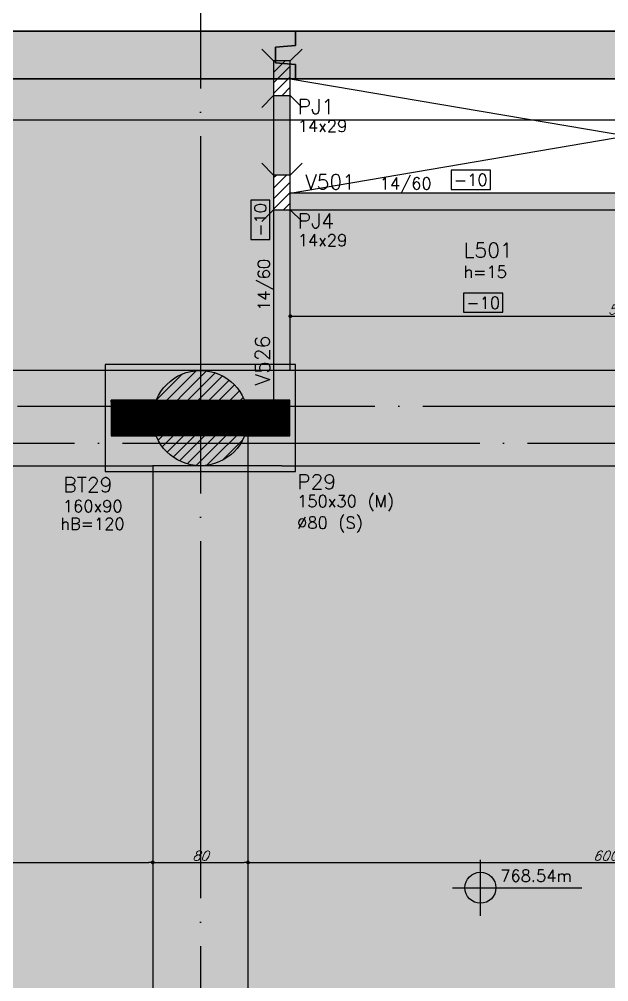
# Model space of a CAD drawing. Header units: millimetres. Extents: x -4245 to 5400, y -2094 to 2406.
# Drawn here: x -2772 to -2277, y 891 to 1699 of the extents above; entities that cross this region are included whole.
import ezdxf
from ezdxf.enums import TextEntityAlignment as Align

# ---------------------------------------------------------------- set-up
doc = ezdxf.new("R2010")
doc.units = ezdxf.units.MM
doc.header["$LTSCALE"] = 50
doc.linetypes.add('EIXO', pattern=[6.8, 6, -0.4, 0, -0.4])
for name, color, linetype in [('F-BLOCOS', 3, 'Continuous'), ('F-BLOCOS-DIM', 2, 'Continuous'), ('F-BLOCOS-HACH', 1, 'Continuous'), ('F-BLOCOS-NOME', 3, 'Continuous'), ('F-COTAS', 106, 'Continuous'), ('F-EIXO', 12, 'EIXO'), ('F-LAJES-DIM', 2, 'Continuous'), ('F-LAJES-NOME', 4, 'Continuous'), ('F-NÍVEL-PLANTA', 2, 'Continuous'), ('F-PILARES-DIM', 172, 'Continuous'), ('F-PILARES-HACH', 174, 'Continuous'), ('F-PILARES-M', 170, 'Continuous'), ('F-PILARES-N', 170, 'Continuous'), ('F-PILARES-NASCE', 4, 'Continuous'), ('F-PILARES-NOME', 170, 'Continuous'), ('F-PILARES-V', 170, 'Continuous'), ('F-SOLIDO-EST', 252, 'Continuous'), ('F-TEXTO', 6, 'Continuous'), ('F-VIGAS', 3, 'Continuous'), ('F-VIGAS-DIM', 2, 'Continuous'), ('F-VIGAS-NOME', 4, 'Continuous'), ('F-VÃO', 1, 'Continuous')]:
    doc.layers.add(name, color=color, linetype=linetype)
doc.layers.add('F-DESNIVEL-3', color=7, linetype='Continuous', true_color=0xd5c7ff)
doc.styles.add('CP-TEXT-INCL', font='simplex.shx', dxfattribs={"oblique": 20})
doc.styles.add('MCP', font='simplex.shx')
doc.styles.add('ROMANS', font='simplex.shx')
doc.styles.get("Standard").update_dxf_attribs({"font": 'txt.shx'})
doc.dimstyles.new('CP-COTAS-50', dxfattribs={"dimscale": 0.64, "dimtxt": 12.5, "dimasz": 5, "dimexe": 5, "dimexo": 5, "dimgap": 2.5, "dimtad": 1, "dimdec": 1, "dimdsep": 46, "dimtxsty": 'CP-TEXT-INCL', "dimblk1": 'DOT', "dimblk2": 'DOT', "dimsah": 1, "dimcen": 9, "dimclrd": 256, "dimclre": 256, "dimclrt": 256, "dimadec": 0, "dimazin": 0, "dimtfac": 1, "dimtdec": 1, "dimtmove": 2, "dimatfit": 3, "dimldrblk": 'DOT', "dimfxl": 0, "dimtolj": 1, "dimarcsym": 0})
pattern_1 = [(45, (0, 5000), (-4.419417, 4.419417), [])]

# ---------------------------------------------------------------- blocks, each defined once
blk = doc.blocks.new('*U38')
at = {"layer": 'F-LAJES-DIM', "color": 1}
blk.add_lwpolyline([(0, 0), (33, 0), (33, 16), (0, 16)], close=True, dxfattribs=at)
at = {"layer": 'F-LAJES-DIM', "style": 'MCP'}
blk.add_attdef('DIM', text='', height=10, dxfattribs=at).set_placement((16.5, 8), align=Align.MIDDLE_CENTER)
blk = doc.blocks.new('*U18')
at = {"layer": 'F-VIGAS-DIM', "color": 1}
blk.add_lwpolyline([(0, 0), (33, 0), (33, 16), (0, 16)], close=True, dxfattribs=at)
at = {"layer": 'F-VIGAS-DIM', "style": 'MCP'}
blk.add_attdef('DIM', text='', height=10, dxfattribs=at).set_placement((16.5, 8), align=Align.MIDDLE_CENTER)
blk = doc.blocks.new('Nível - Planta')
at = {"layer": 'F-NÍVEL-PLANTA'}
h = blk.add_hatch(color=71, dxfattribs=at)
h.paths.add_polyline_path([(0, 0), (0, 0.26, 0.414214), (-0.26, 0)])
h.paths.add_polyline_path([(0.26, 0), (0, 0), (0, -0.26, 0.414214)])
for p, q in [((0, -0.469), (0, 0.469)), ((-0.469, 0), (1.704, 0))]:
    blk.add_line(p, q, dxfattribs=at)
blk.add_circle((0, 0), 0.26, dxfattribs=at)
at = {"layer": 'F-TEXTO', "color": 3, "style": 'MCP'}
blk.add_attdef('NÍVEL', (0.333, 0.102), '', height=0.2, dxfattribs=at)
blk = doc.blocks.new('*U23')
at = {"layer": 'F-EIXO'}
blk.add_line((0, 0), (7397, 0), dxfattribs=at)
at = {"layer": 'F-TEXTO', "style": 'ROMANS'}
blk.add_attdef('EIXO', text='', height=17.5, dxfattribs=at).set_placement((-28.2072, 0), align=Align.MIDDLE_CENTER)
blk = doc.blocks.new('*U29')
at = {"layer": 'F-EIXO'}
blk.add_line((0, 0), (7484.954, 0), dxfattribs=at)
at = {"layer": 'F-TEXTO', "style": 'ROMANS'}
blk.add_attdef('EIXO', text='', height=17.5, dxfattribs=at).set_placement((-28.2072, 0), align=Align.MIDDLE_CENTER)
blk = doc.blocks.new('*U32')
at = {"layer": 'F-EIXO'}
blk.add_line((0, 0), (0, -3477.88), dxfattribs=at)
at = {"layer": 'F-TEXTO', "style": 'ROMANS'}
blk.add_attdef('EIXO', text='', height=17.5, rotation=360, dxfattribs=at).set_placement((0, 28.21), align=Align.MIDDLE_CENTER)
blk = doc.blocks.new('*U28')
at = {"layer": 'F-EIXO'}
blk.add_line((0, 0), (7378.18, 0), dxfattribs=at)
at = {"layer": 'F-TEXTO', "style": 'ROMANS'}
blk.add_attdef('EIXO', text='', height=17.5, dxfattribs=at).set_placement((-28.21, 0), align=Align.MIDDLE_CENTER)
blk = doc.blocks.new('_DOT')
at = {"color": 0, "linetype": 'ByBlock'}
blk.add_line((-0.5, 0), (-1, 0), dxfattribs=at)
at = {"color": 0, "linetype": 'ByBlock', "const_width": 0.5}
blk.add_lwpolyline([(-0.25, 0, 1), (0.25, 0, 1)], format="xyb", close=True, dxfattribs=at)
blk = doc.blocks.new('*D92')
at = {"layer": 'DEFPOINTS', "color": 0, "linetype": 'Continuous', "transparency": 16777216}
for p in [(-3180, 991.31), (-2660, 991.31), (-2660, 991.31)]:
    blk.add_point(p, dxfattribs=at)
at = {"layer": 'F-COTAS', "linetype": 'Continuous', "lineweight": -2, "transparency": 16777216}
blk.add_line((-3176.8, 991.31), (-2663.2, 991.31), dxfattribs=at)
at = {"layer": 'F-COTAS', "linetype": 'Continuous', "lineweight": -2, "transparency": 16777216, "xscale": 3.2, "yscale": 3.2, "zscale": 3.2, "rotation": 180}
blk.add_blockref('_DOT', (-3180, 991.31), dxfattribs=at)
at = {"layer": 'F-COTAS', "linetype": 'Continuous', "lineweight": -2, "transparency": 16777216, "xscale": 3.2, "yscale": 3.2, "zscale": 3.2}
blk.add_blockref('_DOT', (-2660, 991.31), dxfattribs=at)
at = {"layer": 'F-COTAS', "linetype": 'Continuous', "transparency": 16777216, "insert": (-2920, 996.91), "char_height": 8, "attachment_point": 5, "style": 'CP-TEXT-INCL'}
blk.add_mtext('\\A1;520', dxfattribs=at)
blk = doc.blocks.new('*D93')
at = {"layer": 'DEFPOINTS', "color": 0, "linetype": 'Continuous', "transparency": 16777216}
for p in [(-2660, 991.31), (-2580, 991.31), (-2580, 991.31)]:
    blk.add_point(p, dxfattribs=at)
at = {"layer": 'F-COTAS', "linetype": 'Continuous', "lineweight": -2, "transparency": 16777216}
blk.add_line((-2656.8, 991.31), (-2583.2, 991.31), dxfattribs=at)
at = {"layer": 'F-COTAS', "linetype": 'Continuous', "lineweight": -2, "transparency": 16777216, "xscale": 3.2, "yscale": 3.2, "zscale": 3.2, "rotation": 180}
blk.add_blockref('_DOT', (-2660, 991.31), dxfattribs=at)
at = {"layer": 'F-COTAS', "linetype": 'Continuous', "lineweight": -2, "transparency": 16777216, "xscale": 3.2, "yscale": 3.2, "zscale": 3.2}
blk.add_blockref('_DOT', (-2580, 991.31), dxfattribs=at)
at = {"layer": 'F-COTAS', "linetype": 'Continuous', "transparency": 16777216, "insert": (-2620, 996.91), "char_height": 8, "attachment_point": 5, "style": 'CP-TEXT-INCL'}
blk.add_mtext('\\A1;80', dxfattribs=at)
blk = doc.blocks.new('*D94')
at = {"layer": 'DEFPOINTS', "color": 0, "linetype": 'Continuous', "transparency": 16777216}
for p in [(-2580, 991.31), (-1980, 991.31), (-1980, 991.31)]:
    blk.add_point(p, dxfattribs=at)
at = {"layer": 'F-COTAS', "linetype": 'Continuous', "lineweight": -2, "transparency": 16777216}
blk.add_line((-2576.8, 991.31), (-1983.2, 991.31), dxfattribs=at)
at = {"layer": 'F-COTAS', "linetype": 'Continuous', "lineweight": -2, "transparency": 16777216, "xscale": 3.2, "yscale": 3.2, "zscale": 3.2, "rotation": 180}
blk.add_blockref('_DOT', (-2580, 991.31), dxfattribs=at)
at = {"layer": 'F-COTAS', "linetype": 'Continuous', "lineweight": -2, "transparency": 16777216, "xscale": 3.2, "yscale": 3.2, "zscale": 3.2}
blk.add_blockref('_DOT', (-1980, 991.31), dxfattribs=at)
at = {"layer": 'F-COTAS', "linetype": 'Continuous', "transparency": 16777216, "insert": (-2280, 996.91), "char_height": 8, "attachment_point": 5, "style": 'CP-TEXT-INCL'}
blk.add_mtext('\\A1;600', dxfattribs=at)
blk = doc.blocks.new('*D101')
at = {"layer": 'DEFPOINTS', "color": 0, "linetype": 'Continuous', "transparency": 16777216}
for p in [(-2544.5, 1450.02), (-1980, 1450.02), (-1980, 1450.02)]:
    blk.add_point(p, dxfattribs=at)
at = {"layer": 'F-COTAS', "linetype": 'Continuous', "lineweight": -2, "transparency": 16777216}
blk.add_line((-2541.3, 1450.02), (-1983.2, 1450.02), dxfattribs=at)
at = {"layer": 'F-COTAS', "linetype": 'Continuous', "lineweight": -2, "transparency": 16777216, "xscale": 3.2, "yscale": 3.2, "zscale": 3.2, "rotation": 180}
blk.add_blockref('_DOT', (-2544.5, 1450.02), dxfattribs=at)
at = {"layer": 'F-COTAS', "linetype": 'Continuous', "lineweight": -2, "transparency": 16777216, "xscale": 3.2, "yscale": 3.2, "zscale": 3.2}
blk.add_blockref('_DOT', (-1980, 1450.02), dxfattribs=at)
at = {"layer": 'F-COTAS', "linetype": 'Continuous', "transparency": 16777216, "insert": (-2262.25, 1455.62), "char_height": 8, "attachment_point": 5, "style": 'CP-TEXT-INCL'}
blk.add_mtext('\\A1;564.5', dxfattribs=at)

msp = doc.modelspace()

# ---------------------------------------------------------------- hatches: boundary and pattern name
at = {"layer": 'F-BLOCOS-HACH'}
h = msp.add_hatch(dxfattribs=at)
h.set_pattern_fill('AR-CONC', color=256, scale=0.1)
h.paths.add_polyline_path([(-2540, 1409.5), (-2700, 1409.5), (-2700, 1364.5), (-2700, 1319.5), (-2540, 1319.5)])
h.paths.add_polyline_path([(-1900, 904.5), (-1980, 904.5), (-1980, 784.5), (-1900, 784.5)])
at = {"layer": 'F-DESNIVEL-3', "linetype": 'Continuous'}
h = msp.add_hatch(dxfattribs=at)
h.set_pattern_fill('ANSI31', color=256)
h.set_pattern_definition([(45, (0, 5000), (-0.0883883476, 0.0883883476), [])])
h.paths.add_polyline_path([(-2545, 1379.5), (-2695, 1379.5), (-2695, 1364.5), (-2695, 1349.5), (-2545, 1349.5)])
at = {"layer": 'F-PILARES-HACH', "linetype": 'Continuous'}
h = msp.add_hatch(dxfattribs=at)
h.set_pattern_fill('ANSI31', color=256, scale=50, style=0)
h.set_pattern_definition(pattern_1)
h.paths.add_polyline_path([(-2558.5, 1635.5), (-2544.5, 1635.5), (-2544.5, 1664.5), (-2558.5, 1664.5)], flags=16)
h = msp.add_hatch(dxfattribs=at)
h.set_pattern_fill('ANSI31', color=256, scale=50, style=0)
h.set_pattern_definition(pattern_1)
h.paths.add_polyline_path([(-2558.5, 1539.5), (-2544.5, 1539.5), (-2544.5, 1568.5), (-2558.5, 1568.5)], flags=16)
h = msp.add_hatch(dxfattribs=at)
h.set_pattern_fill('ANSI31', color=256, scale=50)
h.set_pattern_definition(pattern_1)
edge = h.paths.add_edge_path()
edge.add_arc((-2620, 1364.5), 40, 0, 360)
at = {"layer": 'F-SOLIDO-EST'}
h = msp.add_hatch(color=256, dxfattribs=at)
h.dxf.hatch_style = 1
h.paths.add_polyline_path([(-2557, 1676), (-2540, 1677.5), (-2540, 1689.5), (-2790, 1689.5), (-2790, 1677.5), (-2807, 1676), (-2807, 1663), (-2790, 1661.5), (-2790, 1649.5), (-2540, 1649.5), (-2540, 1661.5), (-2557, 1663)])
h = msp.add_hatch(color=256, dxfattribs=at)
h.dxf.hatch_style = 1
h.paths.add_polyline_path([(-2082, 1676), (-2065, 1677.5), (-2065, 1689.5), (-2540, 1689.5), (-2540, 1677.5), (-2557, 1676), (-2557, 1663), (-2540, 1661.5), (-2540, 1649.5), (-2065, 1649.5), (-2065, 1661.5), (-2082, 1663)])

# ---------------------------------------------------------------- linework, layer by layer
at = {"layer": 'F-BLOCOS', "color": 2, "linetype": 'Continuous'}
msp.add_lwpolyline([(-2700, 1364.5), (-2700, 1319.5), (-2540, 1319.5), (-2540, 1409.5), (-2700, 1409.5), (-2700, 1364.5)], dxfattribs=at)
msp.add_lwpolyline([(-2700, 1364.5), (-2700, 1319.5), (-2540, 1319.5), (-2540, 1409.5), (-2700, 1409.5), (-2700, 1364.5)], dxfattribs=at)
at = {"layer": 'F-DESNIVEL-3', "linetype": 'Continuous'}
for points in [[(-2620, 1404.5), (-2805, 1649.5), (-3200, 1404.5)], [(-2765, 1649.5), (-2805, 1649.5), (-2620, 1404.5)], [(-2558.5, 1649.5), (-2765, 1649.5), (-2620, 1404.5)], [(-2765, 1649.5), (-2620, 1404.5), (-2765, 1649.5)], [(-2558.5, 1635.5), (-2558.5, 1649.5), (-2620, 1404.5)], [(-2558.5, 1649.5), (-2620, 1404.5), (-2558.5, 1649.5)], [(-2558.5, 1635.5), (-2620, 1404.5), (-2558.5, 1635.5)], [(-2558.5, 1635.5), (-2620, 1404.5), (-2558.5, 1539.5)], [(-2544.5, 1568.5), (-2544.5, 1635.5), (-2558.5, 1635.5)], [(-2544.5, 1568.5), (-2558.5, 1635.5), (-2558.5, 1568.5)], [(-2558.5, 1635.5), (-2558.5, 1539.5), (-2558.5, 1635.5)], [(-2558.5, 1635.5), (-2558.5, 1539.5), (-2558.5, 1568.5)], [(-2558.5, 1635.5), (-2558.5, 1568.5), (-2558.5, 1635.5)], [(-2544.5, 1568.5), (-2558.5, 1568.5), (-2544.5, 1568.5)], [(-2544.5, 1539.5), (-1980, 1539.5), (-1980, 1553.5)], [(-2544.5, 1539.5), (-1980, 1553.5), (-2544.5, 1553.5)], [(-2544.5, 1539.5), (-2544.5, 1553.5), (-2544.5, 1539.5)], [(-2558.5, 1539.5), (-2620, 1404.5), (-2558.5, 1404.5)], [(-2558.5, 1539.5), (-2558.5, 1379.6), (-2544.5, 1539.5)], [(-2558.5, 1379.6), (-2544.9, 1379.6), (-2544.5, 1539.5)], [(-2558.5, 1539.5), (-2558.5, 1404.5), (-2558.5, 1539.5)], [(-2544.5, 1539.5), (-2544.9, 1379.6), (-2544.5, 1379.5)], [(-2544.5, 1404.5), (-1980, 1411.5), (-1980, 1539.5)], [(-2544.5, 1404.5), (-1980, 1539.5), (-2544.5, 1404.5)], [(-2544.5, 1404.5), (-1980, 1539.5), (-2544.5, 1539.5)], [(-2544.5, 1404.5), (-2544.5, 1539.5), (-2544.5, 1404.5)], [(-2544.5, 1404.5), (-1980, 1404.5), (-1980, 1411.5)], [(-2544.5, 1404.5), (-1980, 1411.5), (-2544.5, 1404.5)], [(-2620, 1404.5), (-3200, 1404.5), (-2695.1, 1379.6)], [(-2695.1, 1379.6), (-3200, 1404.5), (-2695.1, 1349.4)], [(-3200, 1404.5), (-2620, 1324.5), (-2695.1, 1349.4)], [(-3200, 1404.5), (-3200, 1324.5), (-2620, 1324.5)], [(-2620, 1404.5), (-3200, 1404.5), (-2620, 1404.5)], [(-2620, 1379.6), (-2620, 1404.5), (-2695.1, 1379.6)], [(-2551.5, 1379.6), (-2551.5, 1404.5), (-2620, 1404.5)], [(-2551.5, 1379.6), (-2620, 1404.5), (-2620, 1379.6)], [(-2551.5, 1404.5), (-2551.5, 1379.6), (-1980, 1404.5)], [(-2551.5, 1379.6), (-2544.9, 1379.6), (-1980, 1404.5)], [(-1980, 1404.5), (-2544.9, 1379.6), (-1980, 1324.5)], [(-2551.5, 1379.6), (-2620, 1379.6), (-2551.5, 1379.6)], [(-2544.9, 1379.6), (-2544.9, 1349.4), (-1980, 1324.5)], [(-2544.9, 1379.6), (-2544.9, 1379.5), (-2544.5, 1379.5)], [(-2695.1, 1349.4), (-2620, 1324.5), (-2620, 1349.4)], [(-2580, 1349.4), (-2660, 1349.4), (-2660, 400)], [(-2580, 1349.4), (-2660, 400), (-2620.513, 400)], [(-2580, 1349.4), (-2620.513, 400), (-2620, 400.102)], [(-2620, 1324.5), (-2551.5, 1324.5), (-2551.5, 1349.4)], [(-2620, 1324.5), (-2551.5, 1349.4), (-2620, 1349.4)], [(-2620, 1324.5), (-2620, 1349.4), (-2620, 1324.5)], [(-2580, 1349.4), (-2620, 400.102), (-2619.487, 400)], [(-2580, 1349.4), (-2619.487, 400), (-2580, 400)], [(-1980, 1324.5), (-2544.9, 1349.4), (-2551.5, 1349.4)], [(-2551.5, 1349.4), (-2551.5, 1324.5), (-1980, 1324.5)], [(-2660, 1324.5), (-3180, 1324.5), (-3180, 400)], [(-2660, 1324.5), (-3180, 400), (-2660, 1324.5)], [(-2660, 1324.5), (-3180, 400), (-2660, 400)], [(-2660, 1324.5), (-2660, 400), (-2660, 1324.5)], [(-2551.5, 1324.5), (-2580, 1324.5), (-2580, 400)], [(-2551.5, 1324.5), (-2580, 400), (-2551.5, 1324.5)], [(-2551.5, 1324.5), (-2580, 400), (-1949.5, 400)], [(-2551.5, 1324.5), (-1949.5, 400), (-2551.5, 1324.5)], [(-2551.5, 1324.5), (-1949.5, 400), (-1980, 904.5)], [(-2551.5, 1324.5), (-1980, 904.5), (-2551.5, 1324.5)], [(-2551.5, 1324.5), (-1980, 904.5), (-1980, 1324.5)], [(-2551.5, 1324.5), (-1980, 1324.5), (-2551.5, 1324.5)]]:
    msp.add_solid(points, dxfattribs=at)
at = {"layer": 'F-EIXO'}
msp.add_line((-3621.135, 1615), (3550.572, 1615), dxfattribs=at)
at = {"layer": 'F-PILARES-M', "linetype": 'Continuous'}
for points in [[(-2657.016, 1379.5), (-2695, 1379.5), (-2695, 1349.5), (-2657.016, 1349.5), (-2660, 1364.5), (-2657.016, 1379.5)], [(-2545, 1379.5), (-2582.984, 1379.5), (-2580, 1364.5), (-2582.984, 1349.5), (-2545, 1349.5), (-2545, 1379.5)]]:
    msp.add_lwpolyline(points, dxfattribs=at)
at = {"layer": 'F-PILARES-N', "linetype": 'Continuous'}
for points in [[(-2558.5, 1635.5), (-2544.5, 1635.5), (-2544.5, 1664.5), (-2558.5, 1664.5), (-2558.5, 1635.5)], [(-2558.5, 1539.5), (-2544.5, 1539.5), (-2544.5, 1568.5), (-2558.5, 1568.5), (-2558.5, 1539.5)]]:
    msp.add_lwpolyline(points, dxfattribs=at)
at = {"layer": 'F-PILARES-NASCE', "linetype": 'Continuous'}
for p, q in [((-2558.5, 1664.5), (-2568.5, 1674.5)), ((-2544.5, 1664.5), (-2534.5, 1674.5)), ((-2558.5, 1635.5), (-2568.5, 1625.5)), ((-2544.5, 1635.5), (-2534.5, 1625.5)), ((-2558.5, 1568.5), (-2568.5, 1578.5)), ((-2544.5, 1568.5), (-2534.5, 1578.5)), ((-2558.5, 1539.5), (-2568.5, 1529.5)), ((-2544.5, 1539.5), (-2534.5, 1529.5))]:
    msp.add_line(p, q, dxfattribs=at)
at = {"layer": 'F-PILARES-V', "linetype": 'Continuous'}
msp.add_circle((-2620, 1364.5), 40, dxfattribs=at)
at = {"layer": 'F-VIGAS'}
for p, q in [((-2540, 1689.5), (-2790, 1689.5)), ((-2790, 1689.5), (-2540, 1689.5)), ((-2065, 1689.5), (-2540, 1689.5)), ((-2540, 1689.5), (-2540, 1677.5)), ((-2540, 1677.5), (-2540, 1689.5)), ((-2540, 1689.5), (-2065, 1689.5)), ((-2540, 1677.5), (-2540, 1689.5)), ((-2540, 1689.5), (-2540, 1677.5)), ((-2540, 1677.5), (-2557, 1676)), ((-2557, 1676), (-2540, 1677.5)), ((-2557, 1676), (-2540, 1677.5)), ((-2540, 1677.5), (-2557, 1676)), ((-2557, 1676), (-2557, 1663)), ((-2557, 1663), (-2557, 1676)), ((-2557, 1663), (-2557, 1676)), ((-2557, 1676), (-2557, 1663)), ((-2557, 1663), (-2540, 1661.5)), ((-2540, 1661.5), (-2557, 1663)), ((-2540, 1661.5), (-2557, 1663)), ((-2557, 1663), (-2540, 1661.5)), ((-2540, 1661.5), (-2540, 1649.5)), ((-2540, 1649.5), (-2540, 1661.5)), ((-2540, 1649.5), (-2540, 1661.5)), ((-2540, 1661.5), (-2540, 1649.5)), ((-2790, 1649.5), (-2540, 1649.5)), ((-2540, 1649.5), (-2790, 1649.5)), ((-2540, 1649.5), (-2065, 1649.5)), ((-2065, 1649.5), (-2540, 1649.5))]:
    msp.add_line(p, q, dxfattribs=at)
for points in [[(-2558.5, 1635.5), (-2558.5, 1568.5)], [(-2544.5, 1568.5), (-2544.5, 1635.5)], [(-1980, 1553.5), (-2544.5, 1553.5)], [(-2558.5, 1539.5), (-2558.5, 1379.5)], [(-2544.5, 1404.5), (-2544.5, 1539.5)], [(-2544.5, 1539.5), (-1980, 1539.5)], [(-2620, 1404.5), (-3200, 1404.5)], [(-2544.5, 1404.5), (-2620, 1404.5)], [(-1980, 1404.5), (-2544.5, 1404.5)], [(-2580, 400), (-2580, 1349.5)], [(-3180, 1324.5), (-2660, 1324.5)], [(-2551.5, 1324.5), (-2660, 1324.5)], [(-2660, 1324.5), (-2660, 400)], [(-2551.5, 1324.5), (-1980, 1324.5)]]:
    msp.add_lwpolyline(points, dxfattribs=at)
at = {"layer": 'F-VÃO'}
for p, q in [((-2544.5, 1553.5), (-1980, 1649.5)), ((-2544.5, 1649.5), (-1980, 1553.5))]:
    msp.add_line(p, q, dxfattribs=at)

# ---------------------------------------------------------------- block references
at = {"layer": 'F-EIXO', "linetype": 'Continuous'}
for name, p in [('*U32', (-2620, 1941.357)), ('*U28', (-3705.761, 1615)), ('*U29', (-3793.715, 1374.5)), ('*U23', (-3705.761, 1343.5))]:
    msp.add_blockref(name, p, dxfattribs=at)
at = {"layer": 'F-LAJES-DIM', "linetype": 'Continuous'}
msp.add_blockref('*U38', (-2399.009, 1453.382), dxfattribs=at).add_auto_attribs({'DIM': '-10'})
at = {"layer": 'F-NÍVEL-PLANTA', "linetype": 'Continuous', "xscale": 50, "yscale": 50, "zscale": 50}
msp.add_blockref('Nível - Planta', (-2384.843, 969.988), dxfattribs=at).add_auto_attribs({'NÍVEL': '768.54m'})
at = {"layer": 'F-VIGAS-DIM', "linetype": 'Continuous'}
msp.add_blockref('*U18', (-2409.5, 1556.625), dxfattribs=at).add_auto_attribs({'DIM': '-10'})
at = {"layer": 'F-VIGAS-DIM', "linetype": 'Continuous', "rotation": 90}
msp.add_blockref('*U18', (-2561.625, 1514.5), dxfattribs=at).add_auto_attribs({'DIM': '-10'})

# ---------------------------------------------------------------- texts
at = {"layer": 'F-BLOCOS-DIM', "linetype": 'Continuous', "style": 'MCP'}
msp.add_text('160x90', height=10, dxfattribs=at).set_placement((-2735.432, 1295.555), align=Align.TOP_LEFT)
msp.add_text(' hB=120', height=10, dxfattribs=at).set_placement((-2744.427, 1270.742))
at = {"layer": 'F-BLOCOS-NOME', "linetype": 'Continuous', "style": 'MCP'}
msp.add_text('BT29', height=12.5, dxfattribs=at).set_placement((-2735.081, 1302.261))
at = {"layer": 'F-LAJES-DIM', "linetype": 'Continuous', "style": 'MCP'}
msp.add_text('h=15', height=10, dxfattribs=at).set_placement((-2399.009, 1482.282))
at = {"layer": 'F-LAJES-NOME', "linetype": 'Continuous', "style": 'MCP'}
msp.add_text('L501', height=12.5, dxfattribs=at).set_placement((-2399.009, 1499.282))
at = {"layer": 'F-PILARES-DIM', "linetype": 'Continuous', "style": 'MCP'}
for p in [(-2538.25, 1604.875), (-2538.25, 1508.875)]:
    msp.add_text('14x29', height=10, dxfattribs=at).set_placement(p)
at = {"layer": 'F-PILARES-DIM', "linetype": 'Continuous'}
for s, p in [('150x30 (M)', (-2538.75, 1289.721)), ('%%c80 (S)', (-2538.75, 1271.618))]:
    msp.add_text(s, height=10, dxfattribs=at).set_placement(p)
at = {"layer": 'F-PILARES-NOME', "linetype": 'Continuous', "style": 'MCP'}
for s, p in [('PJ1', (-2538.25, 1619.875)), ('PJ4', (-2538.25, 1523.875)), ('P29', (-2538.75, 1304.721))]:
    msp.add_text(s, height=12.5, dxfattribs=at).set_placement(p)
at = {"layer": 'F-VIGAS-DIM', "linetype": 'Continuous', "style": 'MCP'}
msp.add_text('14/60', height=10, dxfattribs=at).set_placement((-2469.5, 1556.625))
msp.add_text('14/60', height=10, rotation=90, dxfattribs=at).set_placement((-2561.625, 1454.5))
at = {"layer": 'F-VIGAS-NOME', "linetype": 'Continuous', "style": 'MCP'}
msp.add_text('V501', height=12.5, dxfattribs=at).set_placement((-2532, 1556.625))
msp.add_text('V526', height=12.5, rotation=90, dxfattribs=at).set_placement((-2561.625, 1392))

# ---------------------------------------------------------------- dimensions: what is measured, and where the dimension line sits
at = {"layer": 'F-COTAS', "linetype": 'Continuous'}
for base, p1, p2, picture, middle in [((-1980, 1450.024), (-2544.5, 1450.024), (-1980, 1450.024), '*D101', (-2262.25, 1455.624)), ((-2660, 991.308), (-3180, 991.308), (-2660, 991.308), '*D92', (-2920, 996.908)), ((-2580, 991.308), (-2660, 991.308), (-2580, 991.308), '*D93', (-2620, 996.908)), ((-1980, 991.308), (-2580, 991.308), (-1980, 991.308), '*D94', (-2280, 996.908))]:
    dim = msp.add_linear_dim(base=base, p1=p1, p2=p2, angle=180, dimstyle='CP-COTAS-50', dxfattribs=at)
    dim.commit()
    dim.dimension.update_dxf_attribs({"geometry": picture, "text_midpoint": middle})

doc.saveas('drawing.dxf')
